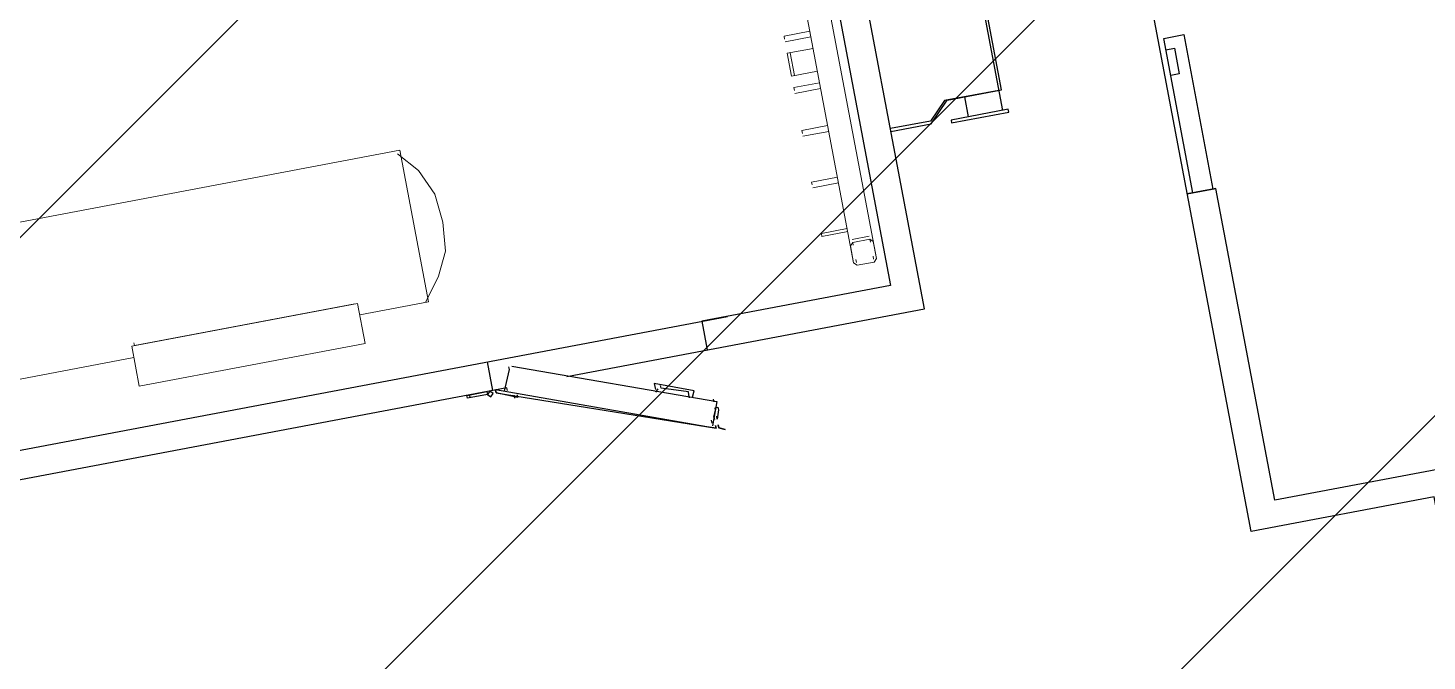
# Model space of a CAD drawing. Extents: x 407440 to 411585, y 6041728 to 6045069.
# Drawn here: x 410380.13 to 410407.72, y 6044220.35 to 6044232.83 of the extents above; entities that cross this region are included whole.
import ezdxf

# ---------------------------------------------------------------- set-up
doc = ezdxf.new("R2010")
doc.units = 0
doc.header["$LTSCALE"] = 5
doc.linetypes.add('foc-TIELINE', pattern=[1.875, 1.25, -0.625])
doc.layers.add('P-PROPOSED-EXISTING-H', color=59, linetype='Continuous')
doc.layers.add('T-TIE', color=201, linetype='foc-TIELINE')

# ---------------------------------------------------------------- blocks, each defined once
blk = doc.blocks.new('P-RIG-877')
at = {"layer": 'T-TIE', "linetype": 'ByBlock', "lineweight": 25}
for points in [[(8.4383, -17.4048), (8.2202, -17.4048), (8.1513, -17.4737), (7.9906, -17.4737), (7.9906, -18.2084), (-4.1905, -18.2084), (-4.1905, -14.5231), (7.9906, -14.5231), (7.9906, -15.5564), (8.0021, -15.5564), (7.9217, -15.5794)], [(7.9906, -17.2555), (7.8873, -17.2555), (7.8873, -18.0936), (6.6359, -18.0936), (6.6359, -18.2084), (6.6359, -18.0936)], [(6.6359, -18.1855), (6.0159, -18.1855), (6.0159, -18.1051), (6.6359, -18.1051)], [(6.0618, -18.1855), (6.0618, -18.151), (6.1652, -18.151), (6.1652, -18.1855)], [(6.1766, -19.3106), (6.1766, -19.1499), (6.0963, -19.0695), (6.0963, -18.8514), (4.0183, -18.8514), (4.0183, -19.0695), (3.9379, -19.1499), (3.9379, -19.3106)], [(3.9379, -18.8628), (6.1766, -18.8628)], [(6.0963, -18.8628), (6.0963, -19.081), (6.1652, -19.1499), (6.1652, -19.3106)], [(6.0963, -19.0006), (6.1766, -19.0006)], [(6.8884, -20.7457), (6.8884, -19.3106), (3.2261, -19.3106), (3.2261, -33.0186), (4.2364, -33.0186)], [(3.2261, -23.237), (3.3409, -23.237), (3.3409, -19.4254), (6.7736, -19.4254), (6.7736, -20.1831), (6.8884, -20.1831)], [(5.8437, -32.9382), (5.0745, -33.2252), (5.1089, -33.3171), (5.9241, -33.0186), (5.9241, -32.9038), (6.7736, -32.9038), (6.7736, -27.3012), (5.4878, -27.3012), (5.4878, -27.1864), (6.7736, -27.1864), (6.7736, -20.0798)], [(6.8081, -20.9523), (7.0951, -20.1831), (7.1869, -20.2176)], [(7.0951, -20.1946), (7.0836, -20.1946)], [(7.1525, -20.2061), (7.1295, -20.1946), (7.1181, -20.1946), (7.1181, -20.1831), (7.1295, -20.1831), (7.164, -20.1946), (7.1525, -20.1946)], [(7.1984, -20.1946), (7.1869, -20.1946)], [(7.1984, -20.1946), (7.1869, -20.1946)], [(7.1755, -20.2176), (7.164, -20.2176)], [(7.0606, -20.275), (7.0377, -20.2635), (6.9803, -20.4127), (7.0032, -20.4127)], [(7.0606, -20.2865), (7.0492, -20.2865), (7.0377, -20.2865), (7.0032, -20.3898), (6.9918, -20.3898)], [(7.0147, -20.4127), (7.0032, -20.4013)], [(6.8999, -20.9983), (6.8196, -20.9638), (6.8081, -20.9638)], [(6.9229, -20.9523), (6.9344, -20.9523), (6.8999, -21.0327), (6.8884, -21.0327)], [(6.9344, -20.9638), (6.9229, -20.9638)], [(6.8999, -20.9868), (6.8884, -20.9868), (6.8884, -33.0186), (5.8781, -33.0186)], [(6.7736, -21.0442), (6.8884, -21.0442)], [(6.8999, -21.136), (6.8884, -21.136)]]:
    blk.add_lwpolyline(points, dxfattribs=at)
for points in [[(6.1881, -19.0695), (6.1881, -18.8399), (6.1766, -18.8399), (6.1766, -19.0695)], [(7.1869, -20.1946), (7.1984, -20.1946)], [(7.1984, -20.1946), (7.2099, -20.1716)], [(6.8999, -21.0327), (7.1984, -20.2061), (7.1869, -20.2405), (6.8884, -21.0327)], [(7.1525, -20.2061), (7.164, -20.2061)], [(7.1869, -20.2061), (7.1984, -20.2061)], [(6.8884, -21.0557), (6.8999, -21.0671), (6.9114, -21.0557), (6.8999, -21.0442)], [(6.8999, -21.0671), (6.8999, -21.1475), (6.8884, -21.1475), (6.8884, -21.0671)]]:
    blk.add_lwpolyline(points, close=True, dxfattribs=at)
at = {"layer": 'T-TIE', "linetype": 'ByBlock', "lineweight": 18}
for points in [[(6.6703, -19.4713), (6.6703, -19.5402), (6.6588, -19.5517), (4.6727, -19.5517), (4.6612, -19.5402), (4.6727, -19.5402)], [(6.6703, -19.5402), (6.6703, -19.4713), (6.6588, -19.4598), (4.6727, -19.4598), (4.7415, -19.4598), (4.753, -19.4713), (4.753, -19.5402), (4.7415, -19.5517), (4.6727, -19.5517)], [(6.567, -19.5402), (6.567, -19.4713)], [(6.6588, -19.4598), (6.5899, -19.4598), (6.5785, -19.4713), (6.5785, -19.5402)], [(6.5899, -19.4713), (6.5785, -19.4713)], [(6.6588, -19.4713), (6.6473, -19.4713)], [(5.7404, -19.655), (5.7289, -19.655), (5.7289, -19.5517)], [(5.7518, -19.655), (5.7518, -19.5517)], [(5.8896, -19.5517), (5.8896, -19.655), (5.7978, -19.655), (5.7978, -19.5517)], [(5.947, -19.655), (5.9355, -19.655), (5.9355, -19.5517)], [(5.9585, -19.655), (5.9585, -19.5517)], [(6.1192, -19.655), (6.1077, -19.655), (6.1077, -19.5517)], [(6.1307, -19.655), (6.1307, -19.5517)], [(6.3259, -19.655), (6.3144, -19.655), (6.3144, -19.5517)], [(6.3374, -19.655), (6.3374, -19.5517)], [(6.5325, -19.5517), (6.5325, -19.655), (6.5211, -19.655), (6.5211, -19.5517)], [(6.5899, -19.5402), (6.5785, -19.5402), (6.5899, -19.5517), (6.6588, -19.5517)], [(6.6588, -19.5402), (6.6473, -19.5402)], [(5.8896, -19.6435), (5.7978, -19.6435)], [(6.4981, -21.2394), (6.4062, -21.1705), (6.3144, -21.1245), (6.1996, -21.1131), (6.0848, -21.1245), (5.9815, -21.1705), (5.9011, -21.2394)], [(6.4981, -22.4104), (6.4981, -23.0648), (5.8896, -23.0648), (5.8896, -21.2279), (6.4981, -21.2279), (6.4981, -21.5034)], [(6.4522, -21.5149), (6.4522, -22.3989), (6.4407, -22.3989)]]:
    blk.add_lwpolyline(points, dxfattribs=at)
blk.add_lwpolyline([(6.6129, -21.5034), (6.4522, -21.5034), (6.4522, -22.4104), (6.6129, -22.4104)], close=True, dxfattribs=at)

msp = doc.modelspace()

# ---------------------------------------------------------------- hatches: boundary and pattern name
at = {"layer": 'P-PROPOSED-EXISTING-H'}
h = msp.add_hatch(dxfattribs=at)
h.set_pattern_fill('ANSI31', color=256, scale=3.498392, style=0)
h.set_pattern_definition([(45, (-102.852, 2739.382), (-7.854113246, 7.854113246), [])])
edge = h.paths.add_edge_path()
edge.add_line((410849.565, 6043843.767), (410381.581, 6043755.258))
edge.add_line((410381.581, 6043755.258), (409934.712, 6043670.743))
edge.add_line((409934.712, 6043670.743), (409814.106, 6044308.44))
edge.add_line((409814.106, 6044308.44), (410263.945, 6044377.375))
edge.add_line((410263.945, 6044377.375), (410794.85, 6044458.734))
edge.add_line((410794.85, 6044458.734), (411169.273, 6044565.411))
edge.add_line((411169.273, 6044565.411), (411290.002, 6043927.065))
edge.add_line((411290.002, 6043927.065), (411039.067, 6043879.607))
edge.add_arc((410922.403, 6043977.554), 152.33, 241.43508, 319.98432, ccw=False)

# ---------------------------------------------------------------- block references
at = {"layer": 'T-TIE', "linetype": 'ByBlock', "xscale": 4.999999999955019, "yscale": 4.999999999955019, "zscale": 4.999999999955019, "rotation": 280.7096999997605}
msp.add_blockref('P-RIG-877', (410486.28, 6044279.077), dxfattribs=at)

doc.saveas('drawing.dxf')
